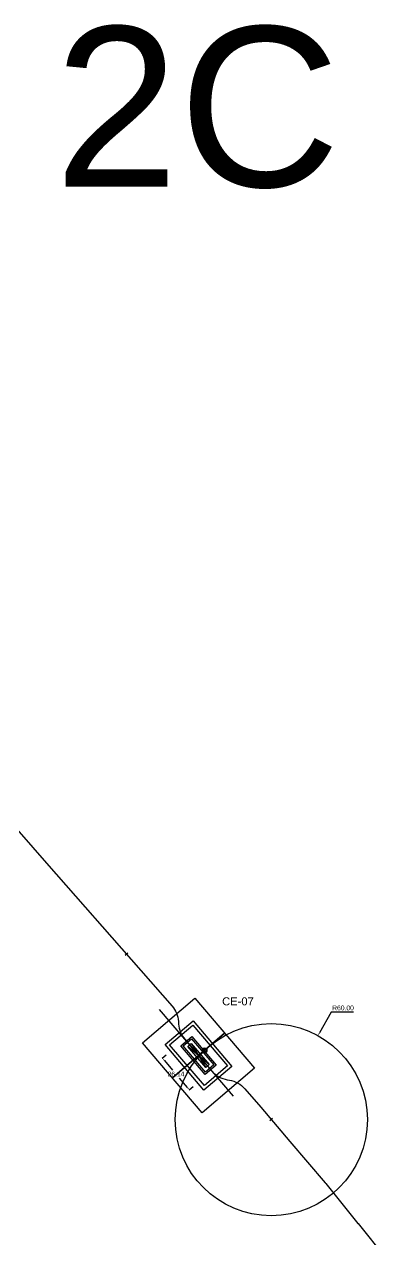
# Model space of a CAD drawing. Header units: metres. Extents: x 454908 to 510509, y 4717009 to 4730077.
# Drawn here: x 483604 to 483829, y 4723286 to 4724045 of the extents above; entities that cross this region are included whole.
import ezdxf

# ---------------------------------------------------------------- set-up
doc = ezdxf.new("R2010")
doc.units = ezdxf.units.M
doc.header["$LTSCALE"] = 0.01
doc.header["$MEASUREMENT"] = 0
doc.header["$PDMODE"] = 35
doc.header["$PDSIZE"] = -1.5
doc.layers.get('0').update_dxf_attribs({"lineweight": 0})
for name, color, linetype in [('....pat directa', 5, 'Continuous'), ('10TRZ_LINEA_PK', 4, 'Continuous'), ('CE', 7, 'Continuous')]:
    doc.layers.add(name, color=color, linetype=linetype)
doc.layers.add('LEAR TRAMOS SUBTERRANEOS 2c', color=7, linetype='Continuous', lineweight=0)
doc.layers.add('NUMERO CIRCUITOS', color=6, linetype='Continuous', lineweight=0)
doc.styles.add('SOLARIA 2', font='arial.ttf')
doc.styles.get("Standard").update_dxf_attribs({"font": 'arial.ttf'})
doc.dimstyles.new('SOLARIA', dxfattribs={"dimtxt": 3, "dimasz": 2, "dimexe": 0.25, "dimexo": 1, "dimgap": 1, "dimtad": 1, "dimtih": 1, "dimtoh": 1, "dimzin": 0, "dimdsep": 46, "dimtxsty": 'Standard', "dimcen": 0, "dimclrt": 256, "dimadec": 4, "dimazin": 0, "dimtfac": 1, "dimtofl": 0, "dimtmove": 1, "dimatfit": 2, "dimfxl": 3, "dimfxlon": 1, "dimtfillclr": 256, "dimtolj": 1, "dimtzin": 0, "dimarcsym": 0})

# ---------------------------------------------------------------- blocks, each defined once
blk = doc.blocks.new('pkp')
at = {"layer": '10TRZ_LINEA_PK'}
blk.add_line((0, 1.125), (0, -1.125), dxfattribs=at)
blk = doc.blocks.new('lpkp')
at = {"layer": '10TRZ_LINEA_PK'}
blk.add_line((0, 1.125), (0, -1.125), dxfattribs=at)
blk = doc.blocks.new('A$Cf7c1e7a3')
at = {"color": 3}
for points in [[(17.85, 39.66), (43.2, 5.06)], [(17.85, 39.66), (43.2, 5.06)], [(43.2, 5.06), (17.85, 39.66)]]:
    blk.add_lwpolyline(points, dxfattribs=at)
at = {"layer": '10TRZ_LINEA_PK', "color": 5}
for points in [[(41, 56.62), (66.35, 22.02), (20.05, -11.9), (-5.3, 22.7)], [(38.84, 42.65), (52.37, 24.17), (22.2, 2.07), (8.67, 20.55)], [(37.35, 33), (42.73, 25.66), (23.69, 11.72), (18.32, 19.06)]]:
    blk.add_lwpolyline(points, close=True, dxfattribs=at)
at = {"layer": '10TRZ_LINEA_PK', "color": 41, "true_color": 0xf4ee51}
blk.add_lwpolyline([(0, 0), (57.46, 42.1)], dxfattribs=at)
at = {"layer": '10TRZ_LINEA_PK', "color": 1}
for points in [[(38.41, 39.85), (49.58, 24.6), (22.64, 4.87), (11.47, 20.11)], [(37.11, 31.46), (41.19, 25.9), (23.93, 13.25), (19.85, 18.82)], [(36.68, 28.67), (38.4, 26.33), (24.36, 16.05), (22.65, 18.39), (36.68, 28.67)]]:
    blk.add_lwpolyline(points, close=True, dxfattribs=at)
at = {"layer": '10TRZ_LINEA_PK', "color": 5}
blk.add_lwpolyline([(43.2, 5.06), (17.85, 39.66)], dxfattribs=at)
at = {"layer": '10TRZ_LINEA_PK', "color": 1}
blk.add_lwpolyline([(22.65, 18.39), (38.4, 26.33), (36.68, 28.67), (24.36, 16.05)], dxfattribs=at)
blk = doc.blocks.new('*D27')
at = {"layer": '....pat directa', "color": 0, "lineweight": -2, "transparency": 16777216}
for p, q in [((483795.35, 4723428.24), (483788.12, 4723415.22)), ((483809.34, 4723428.24), (483795.35, 4723428.24))]:
    blk.add_line(p, q, dxfattribs=at)
at = {"layer": '....pat directa', "color": 0, "transparency": 16777216}
blk.add_solid([(483787.83, 4723415.39), (483788.42, 4723415.06), (483787.15, 4723413.47)], dxfattribs=at)
at = {"layer": 'Defpoints', "color": 0, "transparency": 16777216}
for p in [(483787.15, 4723413.47), (483758.03, 4723361.01)]:
    blk.add_point(p, dxfattribs=at)
at = {"layer": '....pat directa', "transparency": 16777216, "insert": (483802.84, 4723430.78), "char_height": 3, "attachment_point": 5}
blk.add_mtext('\\A1;R60.00', dxfattribs=at)
blk = doc.blocks.new('*D20')
at = {"layer": '....pat directa', "color": 0, "lineweight": -2, "transparency": 16777216}
for p, q in [((483692.32, 4723401.37), (483689.85, 4723399.26)), ((483691.34, 4723397.9), (483696.36, 4723392)), ((483705.7, 4723381.04), (483700.67, 4723386.94)), ((483709.28, 4723381.47), (483706.8, 4723379.36))]:
    blk.add_line(p, q, dxfattribs=at)
at = {"layer": '....pat directa', "color": 0, "transparency": 16777216}
for points in [[(483691.59, 4723398.12), (483691.08, 4723397.68), (483690.04, 4723399.42)], [(483705.95, 4723381.26), (483705.44, 4723380.83), (483706.99, 4723379.52)]]:
    blk.add_solid(points, dxfattribs=at)
at = {"layer": 'Defpoints', "color": 0, "transparency": 16777216}
for p in [(483703.95, 4723411.27), (483720.9, 4723391.37), (483706.99, 4723379.52)]:
    blk.add_point(p, dxfattribs=at)
at = {"layer": '....pat directa', "transparency": 16777216, "insert": (483698.52, 4723389.47), "char_height": 3, "attachment_point": 5}
blk.add_mtext('\\A1;26.14', dxfattribs=at)

msp = doc.modelspace()

# ---------------------------------------------------------------- linework, layer by layer
at = {"layer": '....pat directa', "color": 7}
msp.add_lwpolyline([(483553.314, 4723594.692), (483617.569, 4723521.326, 0.0002305), (483617.578, 4723521.315), (483676.505, 4723454.158, 0.0008295), (483676.54, 4723454.118), (483696.077, 4723432.001, -0.1676762), (483700.057, 4723422.352), (483700.154, 4723420.708, 0.163093), (483703.948, 4723411.274), (483720.904, 4723391.374, 0.1782504), (483730.541, 4723385.954), (483731.904, 4723385.735, -0.1775023), (483741.511, 4723380.35), (483751.436, 4723368.77), (483769.57, 4723347.456, 0.0004151), (483769.588, 4723347.436), (483791.729, 4723321.499, -0.0070741), (483792.018, 4723321.151), (483812.175, 4723296.14, -0.0010848), (483812.218, 4723296.086), (483829.471, 4723274.487, -0.0038549)], format="xyb", dxfattribs=at)
msp.add_lwpolyline([(483553.314, 4723594.692), (483617.569, 4723521.326, 0.0002305), (483617.578, 4723521.315), (483676.505, 4723454.158, 0.0008295), (483676.54, 4723454.118), (483696.077, 4723432.001, -0.1676762), (483700.057, 4723422.352), (483700.154, 4723420.708, 0.163093), (483703.948, 4723411.274), (483720.904, 4723391.374, 0.1782504), (483730.541, 4723385.954), (483731.904, 4723385.735, -0.1775023), (483741.511, 4723380.35), (483751.436, 4723368.77), (483769.57, 4723347.456, 0.0004151), (483769.588, 4723347.436), (483791.729, 4723321.499, -0.0070741), (483792.018, 4723321.151), (483812.175, 4723296.14, -0.0010848), (483812.218, 4723296.086), (483829.471, 4723274.487, -0.0038549)], format="xyb", dxfattribs=at)
at = {"layer": '....pat directa', "color": 3}
msp.add_circle((483758.035, 4723361.014), 60, dxfattribs=at)
at = {"layer": '....pat directa', "color": 2}
for radius in [1.5, 1]:
    msp.add_circle((483716.365, 4723404.332), radius, dxfattribs=at)
at = {"layer": 'LEAR TRAMOS SUBTERRANEOS 2c'}
msp.add_lwpolyline([(483553.314, 4723594.692), (483617.569, 4723521.326, 0.0002305), (483617.578, 4723521.315), (483676.505, 4723454.158, 0.0008295), (483676.54, 4723454.118), (483696.077, 4723432.001, -0.1676762), (483700.057, 4723422.352), (483700.154, 4723420.708, 0.163093), (483703.948, 4723411.274), (483720.904, 4723391.374, 0.1782504), (483730.541, 4723385.954), (483731.904, 4723385.735, -0.1775023), (483741.511, 4723380.35), (483751.436, 4723368.77), (483769.57, 4723347.456, 0.0004151), (483769.588, 4723347.436), (483791.729, 4723321.499, -0.0070741), (483792.018, 4723321.151), (483812.175, 4723296.14, -0.0010848), (483812.218, 4723296.086), (483829.471, 4723274.487, -0.0038549)], format="xyb", dxfattribs=at)

# ---------------------------------------------------------------- block references
at = {"layer": '10TRZ_LINEA_PK'}
for name, p, rotation in [('lpkp', (483667.66, 4723464.238), 311.2650396021419), ('pkp', (483758.035, 4723361.014), 310.3919315455745)]:
    msp.add_blockref(name, p, dxfattribs=dict(at, rotation=rotation))
at = {"layer": '10TRZ_LINEA_PK', "color": 1, "rotation": 274.2079559760384}
msp.add_blockref('A$Cf7c1e7a3', (483688.059, 4723429.922), dxfattribs=at)

# ---------------------------------------------------------------- texts
at = {"layer": 'CE', "insert": (483727.325, 4723437.423), "char_height": 5, "attachment_point": 1}
msp.add_mtext_dynamic_manual_height_columns('CE-07', width=18.40819, gutter_width=204.745, heights=[0], dxfattribs=at)
at = {"layer": 'NUMERO CIRCUITOS', "style": 'SOLARIA 2'}
msp.add_text('2C', height=100, dxfattribs=at).set_placement((483622.542, 4723943.815))

# ---------------------------------------------------------------- dimensions: what is measured, and where the dimension line sits
at = {"layer": '....pat directa'}
dim = msp.add_radius_dim(center=(483758.035, 4723361.014), mpoint=(483787.154, 4723413.475), dimstyle='SOLARIA', dxfattribs=at)
dim.commit()
dim.dimension.update_dxf_attribs({"geometry": '*D27', "text_midpoint": (483795.352, 4723428.245), "dimtype": 164})
at = {"layer": '....pat directa', "color": 6}
dim = msp.add_aligned_dim(p1=(483703.948, 4723411.274), p2=(483720.904, 4723391.374), distance=-18.274, dimstyle='SOLARIA', dxfattribs=at)
dim.commit()
dim.dimension.update_dxf_attribs({"geometry": '*D20', "text_midpoint": (483698.516, 4723389.472)})

doc.saveas('drawing.dxf')
